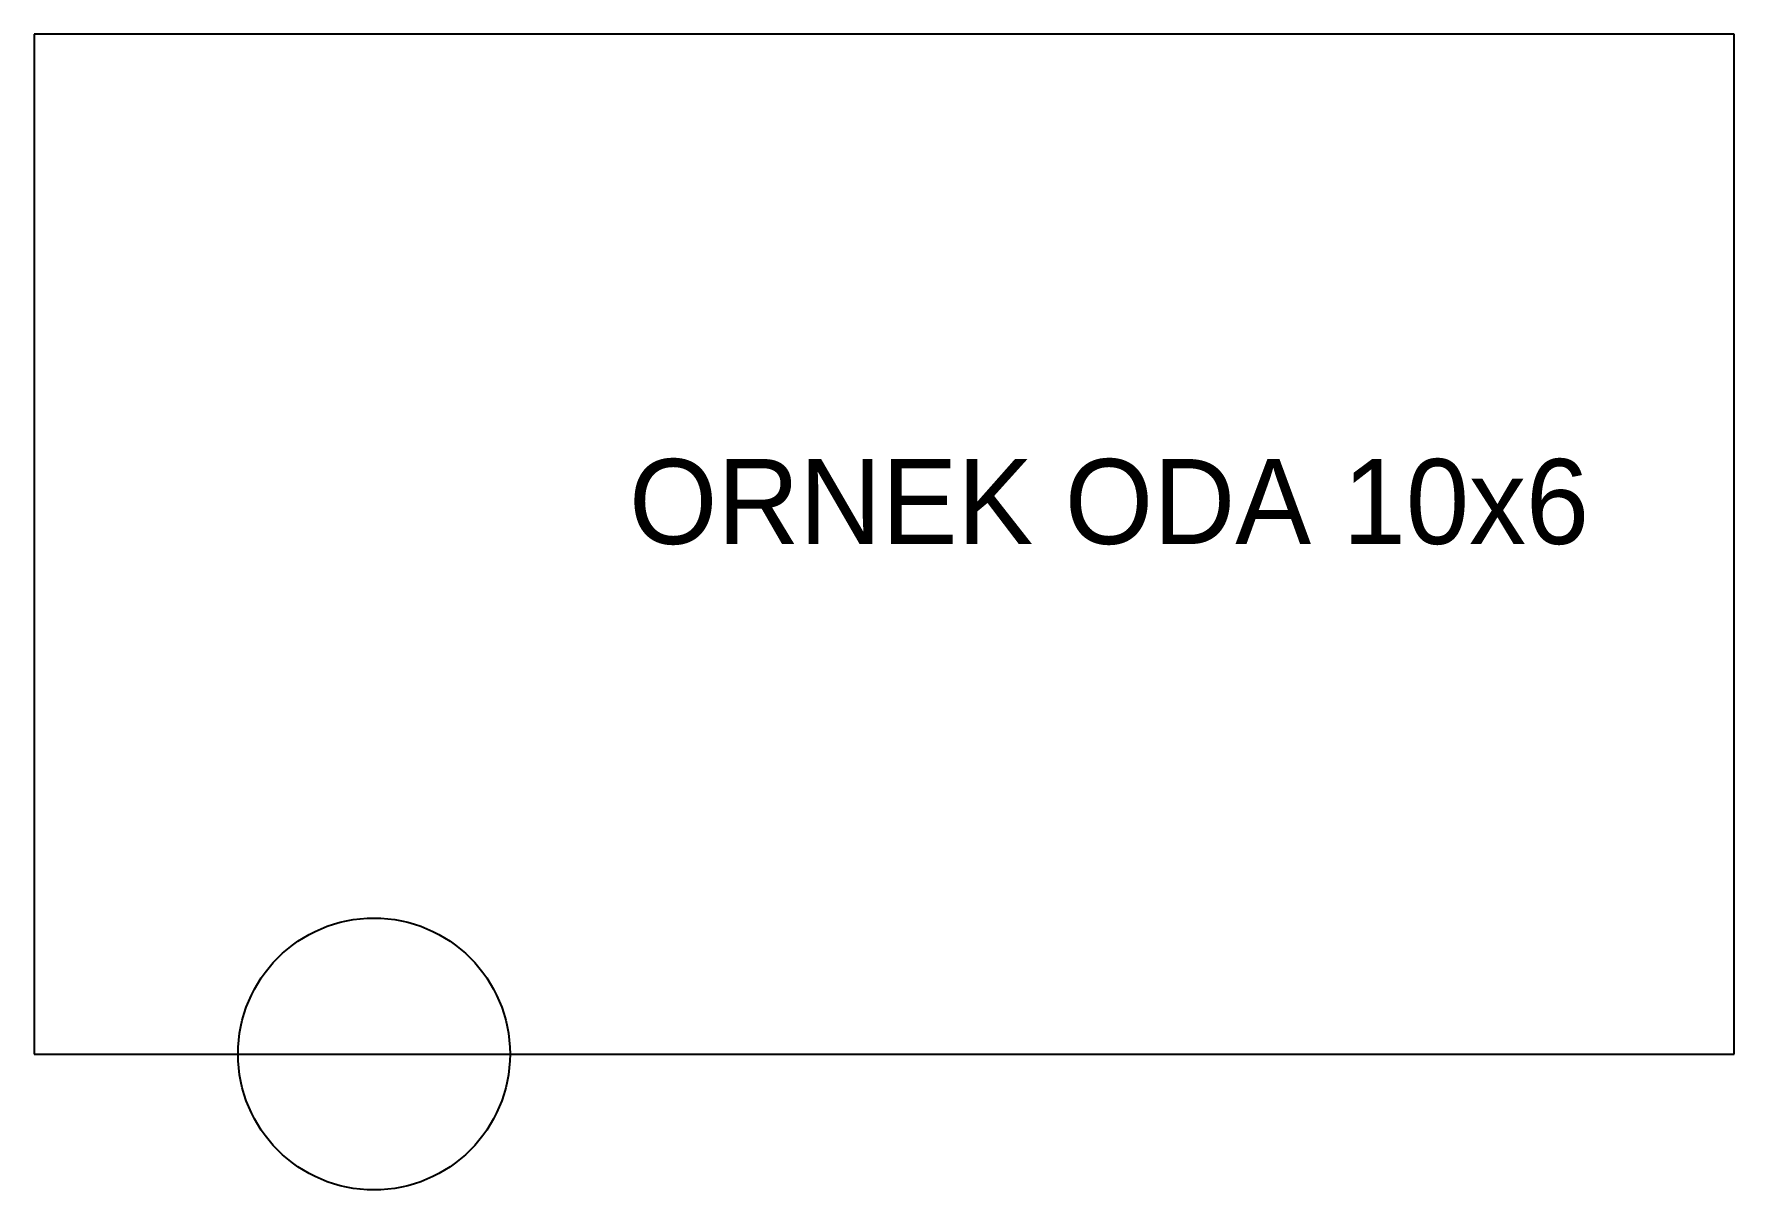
# Model space of a CAD drawing. Extents: x 0 to 1000, y -80 to 600.
import ezdxf

# ---------------------------------------------------------------- set-up
doc = ezdxf.new("R2010")
doc.units = 0

msp = doc.modelspace()

# ---------------------------------------------------------------- linework, layer by layer
at = {"layer": 'DUVAR'}
for p, q in [((1000, 600), (0, 600)), ((0, 600), (0, 0)), ((1000, 0), (1000, 600)), ((0, 0), (1000, 0))]:
    msp.add_line(p, q, dxfattribs=at)
at = {"layer": 'KAPI'}
msp.add_circle((200, 0), 80, dxfattribs=at)

# ---------------------------------------------------------------- texts
at = {"layer": 'YAZI'}
msp.add_text('ORNEK ODA 10x6', height=50, dxfattribs=at).set_placement((350, 300))

doc.saveas('drawing.dxf')
